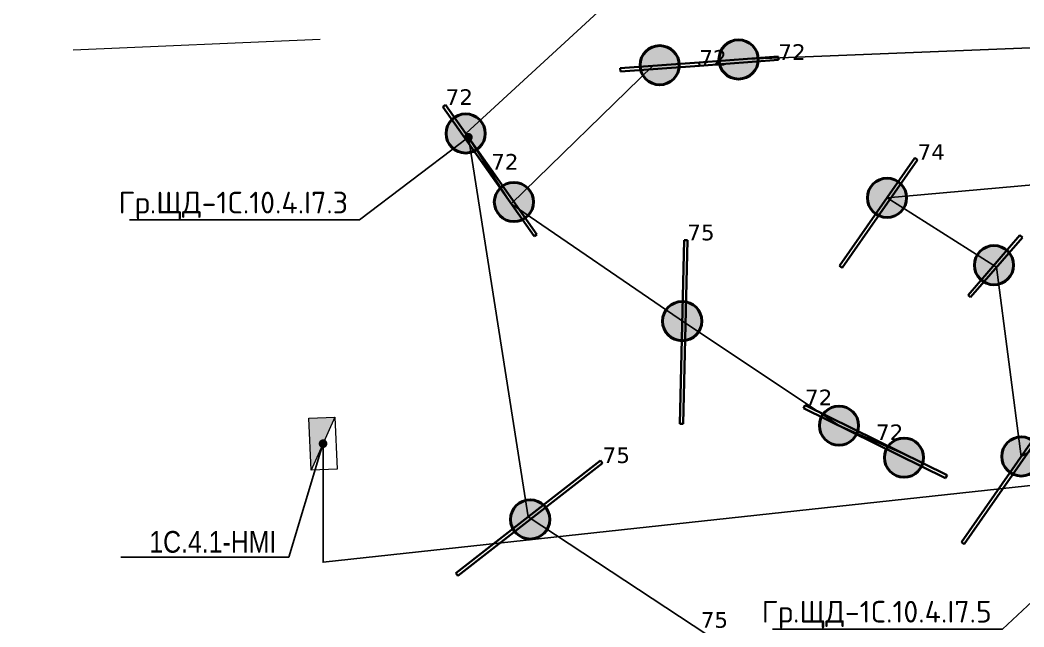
# Model space of a CAD drawing. Header units: millimetres. Extents: x -243740 to 150609, y -473655 to -165121.
# Drawn here: x 3897 to 15462, y -375891 to -368895 of the extents above; entities that cross this region are included whole.
import ezdxf
from ezdxf import colors
from ezdxf.entities.mleader import LeaderData, LeaderLine
from ezdxf.math import Vec2, Vec3

# ---------------------------------------------------------------- set-up
doc = ezdxf.new("R2010")
doc.units = ezdxf.units.MM
doc.linetypes.add('Штрих', pattern=[6.35, 3.175, -3.175])
for name, color, linetype, lineweight in [('0_Авт.', 255, 'Continuous', 5), ('_освещение_dali', 3, 'Continuous', 50), ('A-ANNO-DIMS', 7, 'Continuous', 9), ('DLX_LUM 12', 5, 'Continuous', 40), ('DLX_LUM 14', 5, 'Continuous', 40), ('DLX_LUM 17', 5, 'Continuous', 40), ('DLX_LUM 9', 5, 'Continuous', 40), ('АР_монолит', 252, 'Continuous', 50)]:
    doc.layers.add(name, color=color, linetype=linetype, lineweight=lineweight)
for name, color, linetype in [('_HMI', 6, 'Continuous'), ('_Гр.ЩД-1C.10.4.I7.3', 6, 'Continuous'), ('_Гр.ЩД-1C.10.4.I7.5', 6, 'Continuous'), ('Вставка', 252, 'Continuous')]:
    doc.layers.add(name, color=color, linetype=linetype)
doc.styles.add('GOST 2.304', font='')
doc.styles.add('ISOCPEUR', font='isocpeur.ttf')
doc.styles.get("Standard").update_dxf_attribs({"font": 'ARIALN.TTF'})
doc.styles.add('TableTextStyle', font='')
doc.styles.get('GOST 2.304').set_extended_font_data('GOST Common')
doc.styles.get('TableTextStyle').set_extended_font_data('VERDANA.TTF')
doc.linetypes.add('Truba', pattern='A,3e-05,[4,MSH_7,S=1,R=0,X=0,Y=0],-3.022072', length=3.022102)
doc.dimstyles.new('М-200', dxfattribs={"dimtxt": 400, "dimasz": 160, "dimexe": 200, "dimexo": 400, "dimgap": 50, "dimtad": 1, "dimdec": 0, "dimzin": 0, "dimdsep": 46, "dimtxsty": 'GOST 2.304', "dimblk": 'ARCHTICK', "dimcen": 180, "dimdle": 200, "dimadec": 0, "dimazin": 0, "dimtfac": 1, "dimtdec": 0, "dimtmove": 1, "dimatfit": 0, "dimfxl": 1, "dimtolj": 1, "dimtzin": 0, "dimarcsym": 0})

# ---------------------------------------------------------------- blocks, each defined once
blk = doc.blocks.new('_ArchTick')
at = {"color": 0, "linetype": 'ByBlock', "const_width": 0.15}
blk.add_lwpolyline([(-0.5, -0.5), (0.5, 0.5)], dxfattribs=at)
blk = doc.blocks.new('*D46')
at = {"layer": 'A-ANNO-DIMS', "color": 0, "lineweight": -2, "transparency": 16777216}
blk.add_arc((-165704, -113309), 107894, 270, 326, dxfattribs=at)
at = {"layer": 'Defpoints', "color": 0, "lineweight": 30, "transparency": 16777216}
for p in [(-165704, -113309), (-165704, -113309), (-75741, -173990), (-131171, -215528), (-165704, -221903)]:
    blk.add_point(p, dxfattribs=at)
at = {"layer": 'A-ANNO-DIMS', "color": 0, "lineweight": -2, "transparency": 16777216, "xscale": 160, "yscale": 160, "zscale": 160}
for p, rotation in [((-76255, -173643), 55.99999895826774), ((-165704, -221203), 179.9999981265246)]:
    blk.add_blockref('_ArchTick', p, dxfattribs=dict(at, rotation=rotation))
at = {"layer": 'A-ANNO-DIMS', "color": 0, "transparency": 16777216, "insert": (-114300, -207822), "char_height": 400, "attachment_point": 5, "rotation": 28.5412, "style": 'GOST 2.304'}
blk.add_mtext('\\A1;56,0%%D', dxfattribs=at)
blk = doc.blocks.new('*U422')
h = blk.add_hatch(color=0)
h.dxf.hatch_style = 1
h.paths.add_polyline_path([(307, -136), (293, 164), (-307, 136)])
at = {"color": 0}
blk.add_line((307, -136), (-307, 136), dxfattribs=at)
blk.add_lwpolyline([(307, -136), (-293, -164), (-307, 136), (293, 164)], close=True, dxfattribs=at)
blk = doc.blocks.new('_Dot')
at = {"color": 0, "linetype": 'ByBlock', "lineweight": -2}
blk.add_line((-0.5, 0), (-1, 0), dxfattribs=at)
at = {"color": 0, "linetype": 'ByBlock', "const_width": 0.5}
blk.add_lwpolyline([(-0.25, 0, 1), (0.25, 0, 1)], format="xyb", close=True, dxfattribs=at)
blk = doc.blocks.new('A$Caabd1818')
at = {"layer": 'DLX_LUM 12'}
for points in [[(9369, 25794, 0), (10236, 27037, 0)], [(10236, 27037, 0), (9369, 25794, 0)], [(10236, 27037, 0), (9369, 25794, 0)], [(9369, 25794, 0), (10236, 27037, 0)], [(10267, 27015, 0), (9400, 25772, 0)], [(9400, 25772, 0), (10267, 27015, 0)], [(9400, 25772, 0), (10267, 27015, 0)], [(10267, 27015, 0), (9400, 25772, 0)], [(10236, 27037, 0), (10236, 27037, 0)], [(10236, 27037, 0), (10267, 27015, 0)], [(10267, 27015, 0), (10236, 27037, 0)], [(10236, 27037, 0), (10236, 27037, 0)], [(10267, 27015, 0), (10236, 27037, 0)], [(10236, 27037, 0), (10267, 27015, 0)], [(10267, 27015, 0), (10267, 27015, 0)], [(10267, 27015, 0), (10267, 27015, 0)], [(9369, 25794, 0), (9369, 25794, 0)], [(9400, 25772, 0), (9369, 25794, 0)], [(9369, 25794, 0), (9369, 25794, 0)], [(9369, 25794, 0), (9400, 25772, 0)], [(9369, 25794, 0), (9400, 25772, 0)], [(9400, 25772, 0), (9369, 25794, 0)], [(9400, 25772, 0), (9400, 25772, 0)], [(9400, 25772, 0), (9400, 25772, 0)]]:
    blk.add_polyline3d(points, dxfattribs=at)
at = {"layer": 'DLX_LUM 14'}
for points in [[(10771, 22607, 0), (12153, 24587, 0)], [(12153, 24587, 0), (10771, 22607, 0)], [(12153, 24587, 0), (10771, 22607, 0)], [(10771, 22607, 0), (12153, 24587, 0)], [(12184, 24565, 0), (10803, 22585, 0)], [(10803, 22585, 0), (12184, 24565, 0)], [(10803, 22585, 0), (12184, 24565, 0)], [(12184, 24565, 0), (10803, 22585, 0)], [(10771, 22607, 0), (10771, 22607, 0)], [(10803, 22585, 0), (10771, 22607, 0)], [(10771, 22607, 0), (10771, 22607, 0)], [(10771, 22607, 0), (10803, 22585, 0)], [(10771, 22607, 0), (10803, 22585, 0)], [(10803, 22585, 0), (10771, 22607, 0)], [(10803, 22585, 0), (10803, 22585, 0)], [(10803, 22585, 0), (10803, 22585, 0)]]:
    blk.add_polyline3d(points, dxfattribs=at)
at = {"layer": 'DLX_LUM 17'}
for points in [[(7528, 23974, 0), (7577, 26089, 0)], [(7577, 26089, 0), (7528, 23974, 0)], [(7577, 26089, 0), (7528, 23974, 0)], [(7528, 23974, 0), (7577, 26089, 0)], [(7615, 26088, 0), (7566, 23973, 0)], [(7566, 23973, 0), (7615, 26088, 0)], [(7566, 23973, 0), (7615, 26088, 0)], [(7615, 26088, 0), (7566, 23973, 0)], [(7577, 26089, 0), (7577, 26089, 0)], [(7577, 26089, 0), (7615, 26088, 0)], [(7615, 26088, 0), (7577, 26089, 0)], [(7577, 26089, 0), (7577, 26089, 0)], [(7615, 26088, 0), (7577, 26089, 0)], [(7577, 26089, 0), (7615, 26088, 0)], [(7615, 26088, 0), (7615, 26088, 0)], [(7615, 26088, 0), (7615, 26088, 0)], [(7528, 23974, 0), (7528, 23974, 0)], [(7566, 23973, 0), (7528, 23974, 0)], [(7528, 23974, 0), (7528, 23974, 0)], [(7528, 23974, 0), (7566, 23973, 0)], [(7528, 23974, 0), (7566, 23973, 0)], [(7566, 23973, 0), (7528, 23974, 0)], [(7566, 23973, 0), (7566, 23973, 0)], [(7566, 23973, 0), (7566, 23973, 0)], [(4946, 22251, 0), (6616, 23550, 0)], [(6616, 23550, 0), (4946, 22251, 0)], [(6616, 23550, 0), (4946, 22251, 0)], [(4946, 22251, 0), (6616, 23550, 0)], [(6639, 23520, 0), (4969, 22221, 0)], [(4969, 22221, 0), (6639, 23520, 0)], [(4969, 22221, 0), (6639, 23520, 0)], [(6639, 23520, 0), (4969, 22221, 0)], [(6616, 23550, 0), (6616, 23550, 0)], [(6616, 23550, 0), (6639, 23520, 0)], [(6639, 23520, 0), (6616, 23550, 0)], [(6616, 23550, 0), (6616, 23550, 0)], [(6639, 23520, 0), (6616, 23550, 0)], [(6616, 23550, 0), (6639, 23520, 0)], [(6639, 23520, 0), (6639, 23520, 0)], [(6639, 23520, 0), (6639, 23520, 0)], [(4946, 22251, 0), (4946, 22251, 0)], [(4969, 22221, 0), (4946, 22251, 0)], [(4946, 22251, 0), (4946, 22251, 0)], [(4946, 22251, 0), (4969, 22221, 0)], [(4946, 22251, 0), (4969, 22221, 0)], [(4969, 22221, 0), (4946, 22251, 0)], [(4969, 22221, 0), (4969, 22221, 0)], [(4969, 22221, 0), (4969, 22221, 0)]]:
    blk.add_polyline3d(points, dxfattribs=at)
at = {"layer": 'DLX_LUM 9'}
for points in [[(6841, 28072, 0), (7751, 28139, 0)], [(7751, 28139, 0), (6841, 28072, 0)], [(7751, 28139, 0), (6841, 28072, 0)], [(6841, 28072, 0), (7751, 28139, 0)], [(7751, 28139, 0), (8660, 28206, 0)], [(8660, 28206, 0), (7751, 28139, 0)], [(8660, 28206, 0), (7751, 28139, 0)], [(7751, 28139, 0), (8660, 28206, 0)], [(7751, 28139, 0), (7751, 28139, 0)], [(7751, 28139, 0), (7754, 28101, 0)], [(7754, 28101, 0), (7751, 28139, 0)], [(7751, 28139, 0), (7751, 28139, 0)], [(7754, 28101, 0), (7751, 28139, 0)], [(7751, 28139, 0), (7754, 28101, 0)], [(7754, 28101, 0), (7751, 28139, 0)], [(7751, 28139, 0), (7751, 28139, 0)], [(7751, 28139, 0), (7754, 28101, 0)], [(7751, 28139, 0), (7751, 28139, 0)], [(7751, 28139, 0), (7754, 28101, 0)], [(7754, 28101, 0), (7751, 28139, 0)], [(8663, 28168, 0), (7754, 28101, 0)], [(7754, 28101, 0), (8663, 28168, 0)], [(7754, 28101, 0), (8663, 28168, 0)], [(8663, 28168, 0), (7754, 28101, 0)], [(8660, 28206, 0), (8660, 28206, 0)], [(8660, 28206, 0), (8663, 28168, 0)], [(8663, 28168, 0), (8660, 28206, 0)], [(8660, 28206, 0), (8660, 28206, 0)], [(8663, 28168, 0), (8660, 28206, 0)], [(8660, 28206, 0), (8663, 28168, 0)], [(8663, 28168, 0), (8663, 28168, 0)], [(8663, 28168, 0), (8663, 28168, 0)], [(6844, 28034, 0), (6841, 28072, 0)], [(6841, 28072, 0), (6841, 28072, 0)], [(6841, 28072, 0), (6844, 28034, 0)], [(6841, 28072, 0), (6841, 28072, 0)], [(6841, 28072, 0), (6844, 28034, 0)], [(6844, 28034, 0), (6841, 28072, 0)], [(7754, 28101, 0), (6844, 28034, 0)], [(6844, 28034, 0), (7754, 28101, 0)], [(6844, 28034, 0), (7754, 28101, 0)], [(7754, 28101, 0), (6844, 28034, 0)], [(6844, 28034, 0), (6844, 28034, 0)], [(6844, 28034, 0), (6844, 28034, 0)], [(7754, 28101, 0), (7754, 28101, 0)], [(7754, 28101, 0), (7754, 28101, 0)], [(7754, 28101, 0), (7754, 28101, 0)], [(7754, 28101, 0), (7754, 28101, 0)], [(4799, 27627, 0), (4830, 27648, 0)], [(4830, 27648, 0), (4799, 27627, 0)], [(4830, 27648, 0), (4799, 27627, 0)], [(4799, 27627, 0), (4830, 27648, 0)], [(4830, 27648, 0), (4830, 27648, 0)], [(4830, 27648, 0), (5355, 26903, 0)], [(5355, 26903, 0), (4830, 27648, 0)], [(4830, 27648, 0), (4830, 27648, 0)], [(5355, 26903, 0), (4830, 27648, 0)], [(4830, 27648, 0), (5355, 26903, 0)], [(5324, 26881, 0), (4799, 27627, 0)], [(4799, 27627, 0), (4799, 27627, 0)], [(4799, 27627, 0), (5324, 26881, 0)], [(4799, 27627, 0), (4799, 27627, 0)], [(4799, 27627, 0), (5324, 26881, 0)], [(5324, 26881, 0), (4799, 27627, 0)], [(5355, 26903, 0), (5324, 26881, 0)], [(5324, 26881, 0), (5355, 26903, 0)], [(5324, 26881, 0), (5355, 26903, 0)], [(5355, 26903, 0), (5324, 26881, 0)], [(5324, 26881, 0), (5355, 26903, 0)], [(5355, 26903, 0), (5324, 26881, 0)], [(5355, 26903, 0), (5324, 26881, 0)], [(5324, 26881, 0), (5355, 26903, 0)], [(5324, 26881, 0), (5324, 26881, 0)], [(5324, 26881, 0), (5324, 26881, 0)], [(5849, 26135, 0), (5324, 26881, 0)], [(5324, 26881, 0), (5324, 26881, 0)], [(5324, 26881, 0), (5849, 26135, 0)], [(5324, 26881, 0), (5324, 26881, 0)], [(5324, 26881, 0), (5849, 26135, 0)], [(5849, 26135, 0), (5324, 26881, 0)], [(5355, 26903, 0), (5355, 26903, 0)], [(5355, 26903, 0), (5355, 26903, 0)], [(5355, 26903, 0), (5355, 26903, 0)], [(5355, 26903, 0), (5880, 26157, 0)], [(5880, 26157, 0), (5355, 26903, 0)], [(5355, 26903, 0), (5355, 26903, 0)], [(5880, 26157, 0), (5355, 26903, 0)], [(5355, 26903, 0), (5880, 26157, 0)], [(5880, 26157, 0), (5849, 26135, 0)], [(5849, 26135, 0), (5880, 26157, 0)], [(5849, 26135, 0), (5880, 26157, 0)], [(5880, 26157, 0), (5849, 26135, 0)], [(5880, 26157, 0), (5880, 26157, 0)], [(5880, 26157, 0), (5880, 26157, 0)], [(10849, 25456, 0), (11445, 26147, 0)], [(11445, 26147, 0), (10849, 25456, 0)], [(11445, 26147, 0), (10849, 25456, 0)], [(10849, 25456, 0), (11445, 26147, 0)], [(11445, 26147, 0), (11445, 26147, 0)], [(11445, 26147, 0), (11474, 26122, 0)], [(11474, 26122, 0), (11445, 26147, 0)], [(11445, 26147, 0), (11445, 26147, 0)], [(11474, 26122, 0), (11445, 26147, 0)], [(11445, 26147, 0), (11474, 26122, 0)], [(5849, 26135, 0), (5849, 26135, 0)], [(5849, 26135, 0), (5849, 26135, 0)], [(11474, 26122, 0), (10878, 25432, 0)], [(10878, 25432, 0), (11474, 26122, 0)], [(10878, 25432, 0), (11474, 26122, 0)], [(11474, 26122, 0), (10878, 25432, 0)], [(11474, 26122, 0), (11474, 26122, 0)], [(11474, 26122, 0), (11474, 26122, 0)], [(10849, 25456, 0), (10849, 25456, 0)], [(10878, 25432, 0), (10849, 25456, 0)], [(10849, 25456, 0), (10849, 25456, 0)], [(10849, 25456, 0), (10878, 25432, 0)], [(10849, 25456, 0), (10878, 25432, 0)], [(10878, 25432, 0), (10849, 25456, 0)], [(10878, 25432, 0), (10878, 25432, 0)], [(10878, 25432, 0), (10878, 25432, 0)], [(8953, 24153, 0), (8970, 24187, 0)], [(8970, 24187, 0), (8953, 24153, 0)], [(8970, 24187, 0), (8953, 24153, 0)], [(8953, 24153, 0), (8970, 24187, 0)], [(8970, 24187, 0), (8970, 24187, 0)], [(8970, 24187, 0), (9788, 23784, 0)], [(9788, 23784, 0), (8970, 24187, 0)], [(8970, 24187, 0), (8970, 24187, 0)], [(9788, 23784, 0), (8970, 24187, 0)], [(8970, 24187, 0), (9788, 23784, 0)], [(9772, 23750, 0), (8953, 24153, 0)], [(8953, 24153, 0), (8953, 24153, 0)], [(8953, 24153, 0), (9772, 23750, 0)], [(8953, 24153, 0), (8953, 24153, 0)], [(8953, 24153, 0), (9772, 23750, 0)], [(9772, 23750, 0), (8953, 24153, 0)], [(9788, 23784, 0), (9772, 23750, 0)], [(9772, 23750, 0), (9788, 23784, 0)], [(9772, 23750, 0), (9788, 23784, 0)], [(9788, 23784, 0), (9772, 23750, 0)], [(9772, 23750, 0), (9788, 23784, 0)], [(9788, 23784, 0), (9772, 23750, 0)], [(9788, 23784, 0), (9772, 23750, 0)], [(9772, 23750, 0), (9788, 23784, 0)], [(9772, 23750, 0), (9772, 23750, 0)], [(9772, 23750, 0), (9772, 23750, 0)], [(10590, 23348, 0), (9772, 23750, 0)], [(9772, 23750, 0), (9772, 23750, 0)], [(9772, 23750, 0), (10590, 23348, 0)], [(9772, 23750, 0), (9772, 23750, 0)], [(9772, 23750, 0), (10590, 23348, 0)], [(10590, 23348, 0), (9772, 23750, 0)], [(9788, 23784, 0), (9788, 23784, 0)], [(9788, 23784, 0), (9788, 23784, 0)], [(9788, 23784, 0), (9788, 23784, 0)], [(9788, 23784, 0), (10607, 23382, 0)], [(10607, 23382, 0), (9788, 23784, 0)], [(9788, 23784, 0), (9788, 23784, 0)], [(10607, 23382, 0), (9788, 23784, 0)], [(9788, 23784, 0), (10607, 23382, 0)], [(10607, 23382, 0), (10590, 23348, 0)], [(10590, 23348, 0), (10607, 23382, 0)], [(10590, 23348, 0), (10607, 23382, 0)], [(10607, 23382, 0), (10590, 23348, 0)], [(10607, 23382, 0), (10607, 23382, 0)], [(10607, 23382, 0), (10607, 23382, 0)], [(10590, 23348, 0), (10590, 23348, 0)], [(10590, 23348, 0), (10590, 23348, 0)]]:
    blk.add_polyline3d(points, dxfattribs=at)
blk = doc.blocks.new('A$Cab2378fa')
at = {"lineweight": 25}
h = blk.add_hatch(color=0, dxfattribs=at)
h.paths.add_polyline_path([(162, -157, 0.442338), (148, 178), (0, 0)])
h.paths.add_polyline_path([(-142, -170), (0, 0), (-163, 158, 0.430096)])
at = {"lineweight": 25, "true_color": 0xfff5f5}
h = blk.add_hatch(color=7, dxfattribs=at)
h.dxf.hatch_style = 1
h.paths.add_polyline_path([(0, 0), (-142, -170, 0.174923), (3, -222, 0.197808), (162, -157)])
h.paths.add_polyline_path([(-163, 158), (0, 0), (148, 178, 0.175398), (3, 230, 0.209014)])
blk.add_circle((3, 4), 226)
blk = doc.blocks.new('Оси200')
at = {"layer": 'A-ANNO-DIMS'}
dim = blk.add_angular_dim_2l(base=(-131171, -215527.9), line1=((-165703.8, -113309.3), (-75741.3, -173989.8)), line2=((-165703.8, -113309.3), (-165703.8, -221903.3)), text='56,0%%D', dimstyle='М-200', override={"dimadec": 2, "dimtmove": 2}, dxfattribs=at)
dim.commit()
dim.dimension.update_dxf_attribs({"geometry": '*D46', "text_midpoint": (-114299.5, -207822), "dimtype": 130})
blk = doc.blocks.new('A$C010e0e93')
at = {"layer": 'A-ANNO-DIMS'}
blk.add_blockref('Оси200', (404603.7, 213803.6), dxfattribs=at)

msp = doc.modelspace()

# ---------------------------------------------------------------- block references
at = {"layer": 'Вставка', "linetype": 'Truba', "lineweight": 30, "ltscale": 100}
msp.add_blockref('A$C010e0e93', (-234640, -397437), dxfattribs=at)

# ---------------------------------------------------------------- next in the draw order: linework, layer by layer
at = {"layer": '_HMI', "ltscale": 100}
msp.add_lwpolyline([(7388, -373778), (7388, -375144), (24078, -373334), (28500, -389382)], dxfattribs=at)
at = {"layer": '_Гр.ЩД-1C.10.4.I7.3', "ltscale": 100}
msp.add_lwpolyline([(12607, -376506), (9750, -374621), (9062, -370246), (9556, -371014), (11562, -372390), (13332, -373570), (14167, -373939)], dxfattribs=at)
at = {"layer": '_Гр.ЩД-1C.10.4.I7.5', "ltscale": 100}
for points in [[(17196, -368183), (14623, -368346), (14707, -368137), (13123, -368245), (13139, -368472), (11045, -368611), (11029, -368364), (9031, -370202), (9556, -371014), (11188, -369422), (12175, -369350), (17453, -369137)], [(19735, -370420), (13885, -370944), (15145, -371745), (15432, -373925), (17779, -372554)]]:
    msp.add_lwpolyline(points, dxfattribs=at)
at = {"layer": 'Defpoints', "color": 251, "lineweight": 0, "ltscale": 100, "true_color": 0x636466}
msp.add_lwpolyline([(4510, -369237), (7353, -369116)], dxfattribs=at)

# ---------------------------------------------------------------- next in the draw order: block references
at = {"layer": '0_Авт.', "color": 1, "rotation": 89.99999999999999}
msp.add_blockref('*U422', (7388, -373778), dxfattribs=at)
at = {"layer": '_освещение_dali', "color": 5, "ltscale": 100}
for p in [(12172, -369353), (11263, -369420), (9028, -370206), (13882, -370948), (9584, -370996), (15114, -371724), (11522, -372369), (13329, -373574), (14078, -373943), (15429, -373929), (9771, -374655)]:
    msp.add_blockref('A$Cab2378fa', p, dxfattribs=at)
at = {"layer": 'Defpoints', "linetype": 'Truba', "ltscale": 100}
msp.add_blockref('A$Caabd1818', (3970, -397522), dxfattribs=at)

# ---------------------------------------------------------------- next in the draw order: texts
at = {"layer": '_освещение_dali', "color": 132, "true_color": 0x32c8d4, "style": 'TableTextStyle'}
for s, p in [('72', (11723, -369421)), ('72', (12633, -369354)), ('74', (14237, -370506))]:
    msp.add_text(s, height=180, dxfattribs=at).set_placement(p)
at = {"layer": '_освещение_dali', "color": 132, "true_color": 0x00cdb9, "style": 'TableTextStyle'}
for s, p in [('72', (8800, -369873)), ('72', (9325, -370619)), ('75', (11584, -371434)), ('72', (12940, -373335)), ('72', (13758, -373737)), ('75', (10609, -374001)), ('75', (11739, -375900))]:
    msp.add_text(s, height=180, dxfattribs=at).set_placement(p)

# ---------------------------------------------------------------- next in the draw order: leaders
at = {"layer": '0_Авт.', "color": 1}
ml = msp.add_multileader_mtext('Standard', dxfattribs=at)
ml.set_content('1С.4.1-HMI', color=1)
ml.set_leader_properties()
ml.set_arrow_properties(name='DOT')
ml.build(insert=Vec2(0, 0))
ml.multileader.update_dxf_attribs({"has_dogleg": 0, "text_left_attachment_type": 6, "text_right_attachment_type": 6, "arrow_head_size": 100})
ctx = ml.context
ctx.base_point, ctx.char_height, ctx.arrow_head_size, ctx.landing_gap_size, ctx.plane_origin = Vec3(5186, -375085), 250, 100, 200, Vec3(86778, -245929)
ctx.left_attachment, ctx.right_attachment = 6, 6
notes = []
notes.append((ctx, [(1, (1, 1, 0), (7002, -375085), (-1, 0), 8, [(1, [(7388, -373778)], 0, [])])]))
ctx.mtext.insert, ctx.mtext.width, ctx.mtext.flow_direction = Vec3(5386, -374785), 1953.41, 5
at = {"layer": '_Гр.ЩД-1C.10.4.I7.3', "ltscale": 100}
ml = msp.add_multileader_mtext('Standard', dxfattribs=at)
ml.set_content('Гр.ЩД-1C.10.4.I7.3', color=256, style='ISOCPEUR')
ml.set_leader_properties()
ml.set_arrow_properties(name='DOT')
ml.build(insert=Vec2(0, 0))
ml.multileader.update_dxf_attribs({"has_dogleg": 0, "text_left_attachment_type": 6, "text_right_attachment_type": 6, "arrow_head_size": 100})
ctx = ml.context
ctx.base_point, ctx.char_height, ctx.arrow_head_size, ctx.landing_gap_size, ctx.plane_origin = Vec3(4831, -371199), 250, 100, 200, Vec3(90869, -241921)
ctx.left_attachment, ctx.right_attachment = 6, 6
notes.append((ctx, [(1, (1, 1, 0), (7814, -371199), (-1, 0), 8, [(1, [(9062, -370246)], 0, [])])]))
ctx.mtext.insert, ctx.mtext.width, ctx.mtext.flow_direction = Vec3(5031, -370874), 2425, 5
at = {"layer": '_Гр.ЩД-1C.10.4.I7.5', "ltscale": 100}
ml = msp.add_multileader_mtext('Standard', dxfattribs=at)
ml.set_content('Гр.ЩД-1C.10.4.I7.5', color=256, style='ISOCPEUR')
ml.set_leader_properties()
ml.set_arrow_properties(name='DOT')
ml.build(insert=Vec2(0, 0))
ml.multileader.update_dxf_attribs({"has_dogleg": 0, "text_left_attachment_type": 6, "text_right_attachment_type": 6, "arrow_head_size": 100})
ctx = ml.context
ctx.base_point, ctx.char_height, ctx.arrow_head_size, ctx.landing_gap_size, ctx.plane_origin = Vec3(12241, -375915), 250, 100, 200, Vec3(96423, -247405)
ctx.left_attachment, ctx.right_attachment = 6, 6
notes.append((ctx, [(1, (1, 1, 0), (15224, -375915), (-1, 0), 8, [(1, [(16551, -374666)], 0, [])])]))
ctx.mtext.insert, ctx.mtext.width, ctx.mtext.flow_direction = Vec3(12441, -375590), 2425, 5
for ctx, leaders in notes:
    for number, flags, end, landing, length, lines in leaders:
        leader = LeaderData()
        leader.index, (leader.has_last_leader_line, leader.has_dogleg_vector, leader.attachment_direction) = number, flags
        leader.last_leader_point, leader.dogleg_vector, leader.dogleg_length = Vec3(end), Vec3(landing), length
        for number, points, colour, breaks in lines:
            line = LeaderLine()
            line.index, line.vertices, line.color, line.breaks = number, Vec3.list(points), colors.encode_raw_color(colour), breaks
            leader.lines.append(line)
        ctx.leaders.append(leader)

doc.saveas('drawing.dxf')
